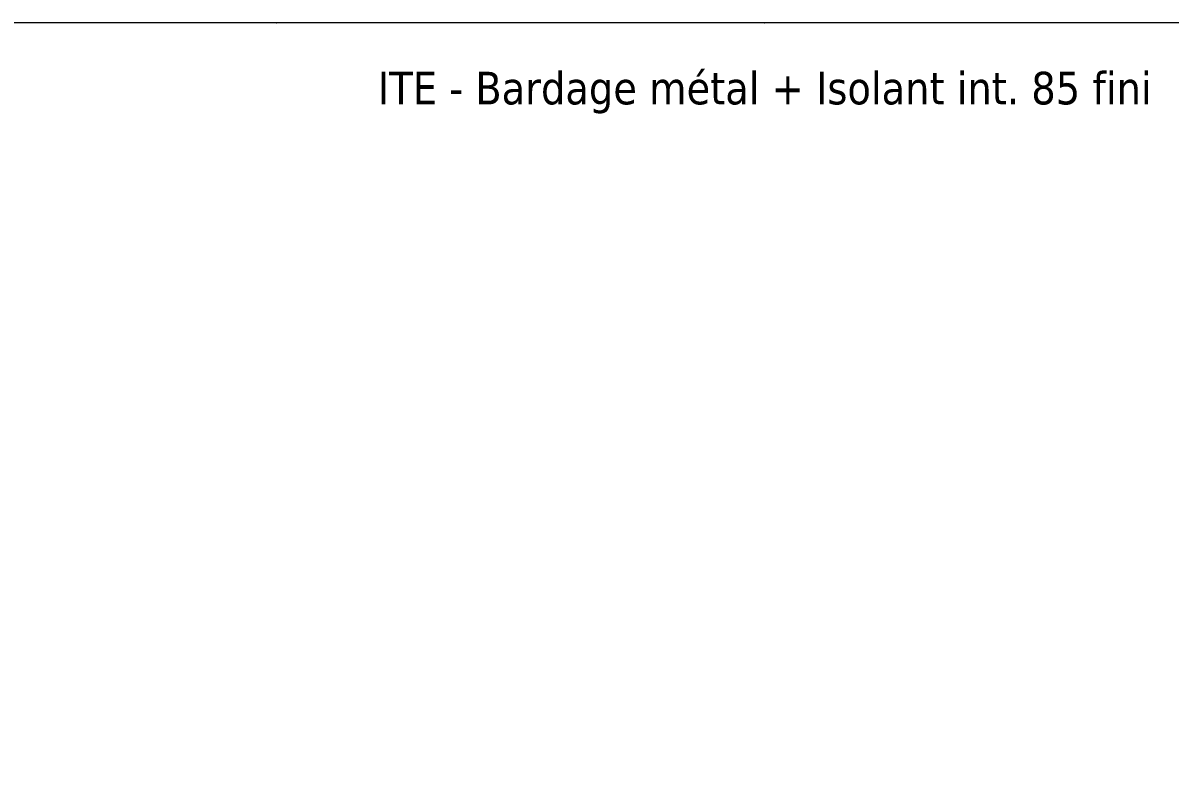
# Model space of a CAD drawing. Header units: millimetres. Extents: x -20000 to 230000, y -17405 to 24510.
# Drawn here: x 112722 to 116245, y -2788 to -500 of the extents above; entities that cross this region are included whole.
import ezdxf
from ezdxf.enums import TextEntityAlignment as Align

# ---------------------------------------------------------------- set-up
doc = ezdxf.new("R2010")
doc.units = ezdxf.units.MM
doc.header["$PDMODE"] = 35
doc.header["$PDSIZE"] = 0.5
doc.layers.get('0').update_dxf_attribs({"lineweight": 13})
doc.layers.add('0 - 1 (validé)', color=3, linetype='Continuous', lineweight=13)
doc.layers.add('1 - Texte', color=7, linetype='Continuous', lineweight=13)
doc.layers.add('0 - Trame', color=1, linetype='Continuous', lineweight=0, plot=False)
doc.layers.add('Non visible', color=163, linetype='Continuous', lineweight=25, plot=False)
doc.styles.get("Standard").update_dxf_attribs({"font": 'ARIALUNI.TTF'})
doc.styles.add('Texte Poralu', font='tahomabd.ttf')

# ---------------------------------------------------------------- blocks, each defined once
blk = doc.blocks.new('Cadre Coupe_Elev')
for p in [(3500, 9500), (5000, 9500)]:
    blk.add_point(p)
at = {"layer": '0 - Trame'}
blk.add_lwpolyline([(500, 500), (9500, 500), (9500, 9500), (500, 9500)], close=True, dxfattribs=at)
at = {"color": 7}
blk.add_attdef('REPERE_1', text='', height=300, dxfattribs=at).set_placement((1000, 9000), align=Align.MIDDLE_CENTER)
at = {"layer": '1 - Texte', "color": 7}
for tag, p in [('DEFINITION1', (5000, 1200)), ('DEFINITION2', (5000, 800))]:
    blk.add_attdef(tag, text='', height=250, dxfattribs=at).set_placement(p, align=Align.MIDDLE_CENTER)
at = {"layer": 'Non visible', "style": 'Texte Poralu'}
for p in [(5447.1, 4905.8), (5447.1, 4605.8)]:
    blk.add_attdef('REPERE_2', text='', height=35, dxfattribs=at).set_placement(p, align=Align.MIDDLE_LEFT)
blk = doc.blocks.new('Rep_châssis')
at = {"style": 'Texte Poralu'}
blk.add_attdef('REP_CHASSIS', text='', height=100, dxfattribs=at).set_placement((0, 0), align=Align.MIDDLE_CENTER)

msp = doc.modelspace()

# ---------------------------------------------------------------- block references
at = {"layer": '0 - 1 (validé)'}
msp.add_blockref('Cadre Coupe_Elev', (110000, -10000), dxfattribs=at)
at = {"layer": 'Non visible'}
msp.add_blockref('Rep_châssis', (115000, -700), dxfattribs=at).add_auto_attribs({'REP_CHASSIS': 'ITE - Bardage métal + Isolant int. 85 fini'})

doc.saveas('drawing.dxf')
